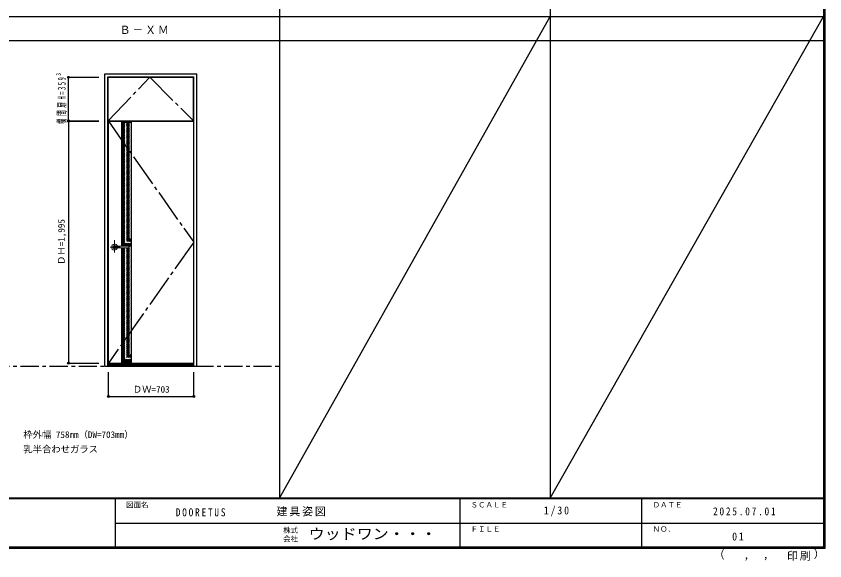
# Model space of a CAD drawing. Units: millimetres, scale not verified. Extents: x -6000 to 5700, y -4307 to 4260.
# Drawn here: x -966 to 5700, y -4307 to 186 of the extents above; entities that cross this region are included whole.
import ezdxf
from ezdxf.enums import TextEntityAlignment as Align

# ---------------------------------------------------------------- set-up
doc = ezdxf.new("R2010")
doc.units = ezdxf.units.MM
doc.header["$LTSCALE"] = 30
doc.header["$PDMODE"] = 32
doc.header["$PDSIZE"] = 15
for name, pattern in [('CHAIN1', [8, 5, -1, 1, -1]), ('CHAIN2', [12, 9, -1, 1, -1]), ('DASHED1', [1.8, 1.2, -0.6])]:
    doc.linetypes.add(name, pattern=pattern)
for name, color, linetype in [('0-1_通り芯', 7, 'CHAIN1'), ('0-2_扉', 3, 'Continuous'), ('0-3_仕上げ', 3, 'Continuous'), ('0-4_枠', 3, 'Continuous'), ('0-7', 7, 'CHAIN2'), ('0-A_文字', 7, 'Continuous'), ('0-B_寸法', 7, 'Continuous'), ('0-C_ハッチ', 4, 'DASHED1'), ('F-1_枠', 6, 'Continuous'), ('F-A_文字', 7, 'Continuous')]:
    doc.layers.add(name, color=color, linetype=linetype)
doc.layers.add('0-5_レバー', color=7, linetype='Continuous', lineweight=18)
doc.styles.add('ＭＳ ゴシック', font='')
doc.styles.get('ＭＳ ゴシック').set_extended_font_data('MS Gothic')

msp = doc.modelspace()

# ---------------------------------------------------------------- linework, layer by layer
at = {"layer": '0-1_通り芯'}
msp.add_line((-5490, -2701.25), (1204.8, -2701.25), dxfattribs=at)
at = {"layer": '0-2_扉'}
for p, q in [((-206.7, -318.25), (496.3, -318.25)), ((-206.7, -677.25), (-206.7, -318.25)), ((496.3, -677.25), (496.3, -318.25)), ((-206.7, -677.25), (496.3, -677.25)), ((-205.2, -681.25), (497.8, -681.25)), ((-205.2, -2676.25), (-205.2, -681.25)), ((497.8, -2676.25), (497.8, -681.25)), ((-205.2, -2676.25), (497.8, -2676.25))]:
    msp.add_line(p, q, dxfattribs=at)
at = {"layer": '0-3_仕上げ'}
for p, q in [((-95.2, -1711.75), (-95.2, -681.25)), ((-15.2, -2676.25), (-15.2, -681.25)), ((-95.2, -2676.25), (-95.2, -1725.75))]:
    msp.add_line(p, q, dxfattribs=at)
at = {"layer": '0-3_仕上げ', "color": 7}
for p, q in [((-95.2, -689.25), (-15.2, -689.25)), ((-95.2, -2668.25), (-15.2, -2668.25))]:
    msp.add_line(p, q, dxfattribs=at)
at = {"layer": '0-4_枠'}
for p, q in [((-234.2, -289.25), (523.8, -289.25)), ((-234.2, -2701.25), (-234.2, -289.25)), ((-210.2, -313.25), (499.8, -313.25)), ((-210.2, -2701.25), (-210.2, -313.25)), ((499.8, -2701.25), (499.8, -313.25)), ((523.8, -2701.25), (523.8, -289.25)), ((-234.2, -2701.25), (523.8, -2701.25)), ((-210.2, -2686.25), (499.8, -2686.25)), ((-210.2, -2689.25), (499.8, -2689.25))]:
    msp.add_line(p, q, dxfattribs=at)
at = {"layer": '0-5_レバー', "color": 4, "linetype": 'CHAIN1'}
for p, q in [((-154.7, -1662.29), (-154.7, -1762.14)), ((-107.9, -1718.75), (-190.92, -1718.75))]:
    msp.add_line(p, q, dxfattribs=at)
at = {"layer": '0-5_レバー'}
for q in [(-37.7, -1713.26), (-37.7, -1724.25)]:
    msp.add_line((-37.7, -1718.75), q, dxfattribs=at)
for points in [[(-144.74, -1711.76), (-145.51, -1710.97), (-147.48, -1709.6), (-149.73, -1708.59), (-152.16, -1707.96), (-154.7, -1707.75), (-157.24, -1707.96), (-159.68, -1708.59), (-161.92, -1709.6), (-163.89, -1710.97), (-165.51, -1712.64), (-166.71, -1714.54), (-167.45, -1716.6), (-167.7, -1718.75), (-167.45, -1720.9), (-166.71, -1722.96), (-165.51, -1724.86), (-163.89, -1726.53), (-161.92, -1727.9), (-159.68, -1728.91), (-157.24, -1729.54), (-154.7, -1729.75), (-152.16, -1729.54), (-149.73, -1728.91), (-147.48, -1727.9), (-145.51, -1726.53), (-144.75, -1725.74)], [(-39.2, -1711.75), (-48.93, -1711.75), (-59.11, -1711.75), (-68.71, -1711.75), (-77.7, -1711.75), (-86.11, -1711.75), (-93.92, -1711.75), (-100.74, -1711.75), (-107.04, -1711.75), (-112.81, -1711.75), (-118.05, -1711.75), (-122.84, -1711.75), (-127.5, -1711.75), (-131.7, -1711.75), (-135.45, -1711.75), (-137.45, -1711.75), (-139.3, -1711.75), (-141.31, -1711.76), (-143.72, -1711.76), (-145.21, -1711.76), (-146.75, -1711.76), (-148.27, -1711.76), (-149.37, -1711.76), (-149.83, -1711.76), (-149.83, -1711.77)], [(-149.68, -1725.74), (-149.55, -1725.74), (-149.11, -1725.74), (-148.39, -1725.74), (-147.37, -1725.74), (-146.11, -1725.74), (-144.76, -1725.74), (-141.9, -1725.74), (-138.92, -1725.75), (-135.9, -1725.75), (-132.86, -1725.75), (-129.79, -1725.75), (-126.71, -1725.75), (-122.71, -1725.75), (-118.3, -1725.75), (-113.33, -1725.75), (-107.8, -1725.75), (-101.71, -1725.75), (-95.06, -1725.75), (-87.85, -1725.75), (-79.26, -1725.75), (-70, -1725.75), (-60.07, -1725.75), (-49.45, -1725.75), (-39.2, -1725.75)], [(-39.2, -1711.75), (-48.28, -1711.75), (-48.68, -1711.75)]]:
    msp.add_lwpolyline(points, dxfattribs=at)
for centre, radius, start, end in [((-154.7, -1718.75), 24.55, 16.59952, 343.36736), ((-39.2, -1713.25), 1.5, 0.00847, 89.9163), ((-39.2, -1713.25), 1.5, 360, 90.17419), ((-39.2, -1724.25), 1.5, 270.16419, 0), ((-39.2, -1724.25), 1.5, 269.91059, 359.99153)]:
    msp.add_arc(centre, radius, start, end, dxfattribs=at)
at = {"layer": '0-7'}
for p, q in [((-206.7, -677.25), (134.8, -318.25)), ((134.8, -318.25), (496.3, -677.25))]:
    msp.add_line(p, q, dxfattribs=at)
msp.add_lwpolyline([(-205.2, -681.25), (497.8, -1678.75), (-205.2, -2676.25)], dxfattribs=at)
at = {"layer": '0-B_寸法', "color": 4}
for p, q in [((-534.2, -318.25), (-284.2, -318.25)), ((-534.2, -677.25), (-534.2, -318.25)), ((-534.2, -677.25), (-284.2, -677.25)), ((-534.2, -681.25), (-534.2, -2676.25)), ((-534.2, -681.25), (-284.2, -681.25)), ((-534.2, -2676.25), (-284.2, -2676.25)), ((-205.2, -2951.25), (-205.2, -2751.25))]:
    msp.add_line(p, q, dxfattribs=at)
msp.add_lwpolyline([(-205.2, -2951.25), (497.8, -2951.25), (497.8, -2751.25)], dxfattribs=at)
at = {"layer": '0-B_寸法'}
for p in [(-534.2, -318.25), (-534.2, -677.25), (-534.2, -681.25), (-534.2, -2676.25), (-205.2, -2951.25), (497.8, -2951.25)]:
    msp.add_point(p, dxfattribs=at)
at = {"layer": '0-C_ハッチ'}
for p, q in [((-95.2, -767.95), (-16.5, -689.25)), ((-95.2, -758.05), (-26.4, -689.25)), ((-95.2, -748.15), (-36.3, -689.25)), ((-95.2, -738.26), (-46.2, -689.25)), ((-95.2, -728.36), (-56.09, -689.25)), ((-95.2, -718.46), (-65.99, -689.25)), ((-95.2, -708.56), (-75.89, -689.25)), ((-95.2, -698.66), (-85.79, -689.25)), ((-95.2, -777.85), (-15.2, -697.85)), ((-95.2, -787.75), (-15.2, -707.75)), ((-95.2, -797.65), (-15.2, -717.65)), ((-95.2, -807.55), (-15.2, -727.55)), ((-95.2, -817.45), (-15.2, -737.45)), ((-95.2, -827.35), (-15.2, -747.35)), ((-95.2, -837.25), (-15.2, -757.25)), ((-95.2, -847.15), (-15.2, -767.15)), ((-95.2, -857.05), (-15.2, -777.05)), ((-95.2, -866.95), (-15.2, -786.95)), ((-95.2, -876.85), (-15.2, -796.85)), ((-95.2, -886.75), (-15.2, -806.75)), ((-95.2, -896.65), (-15.2, -816.65)), ((-95.2, -906.55), (-15.2, -826.55)), ((-95.2, -916.45), (-15.2, -836.45)), ((-95.2, -926.35), (-15.2, -846.35)), ((-95.2, -936.24), (-15.2, -856.24)), ((-95.2, -946.14), (-15.2, -866.14)), ((-95.2, -956.04), (-15.2, -876.04)), ((-95.2, -965.94), (-15.2, -885.94)), ((-95.2, -975.84), (-15.2, -895.84)), ((-95.2, -985.74), (-15.2, -905.74)), ((-95.2, -995.64), (-15.2, -915.64)), ((-95.2, -1005.54), (-15.2, -925.54)), ((-95.2, -1015.44), (-15.2, -935.44)), ((-95.2, -1025.34), (-15.2, -945.34)), ((-95.2, -1035.24), (-15.2, -955.24)), ((-95.2, -1045.14), (-15.2, -965.14)), ((-95.2, -1055.04), (-15.2, -975.04)), ((-95.2, -1064.94), (-15.2, -984.94)), ((-95.2, -1074.84), (-15.2, -994.84)), ((-95.2, -1084.74), (-15.2, -1004.74)), ((-95.2, -1094.64), (-15.2, -1014.64)), ((-95.2, -1104.54), (-15.2, -1024.54)), ((-95.2, -1114.44), (-15.2, -1034.44)), ((-95.2, -1124.34), (-15.2, -1044.34)), ((-95.2, -1134.23), (-15.2, -1054.23)), ((-95.2, -1144.13), (-15.2, -1064.13)), ((-95.2, -1154.03), (-15.2, -1074.03)), ((-95.2, -1163.93), (-15.2, -1083.93)), ((-95.2, -1173.83), (-15.2, -1093.83)), ((-95.2, -1183.73), (-15.2, -1103.73)), ((-95.2, -1193.63), (-15.2, -1113.63)), ((-95.2, -1203.53), (-15.2, -1123.53)), ((-95.2, -1213.43), (-15.2, -1133.43)), ((-95.2, -1223.33), (-15.2, -1143.33)), ((-95.2, -1233.23), (-15.2, -1153.23)), ((-95.2, -1243.13), (-15.2, -1163.13)), ((-95.2, -1253.03), (-15.2, -1173.03)), ((-95.2, -1262.93), (-15.2, -1182.93)), ((-95.2, -1272.83), (-15.2, -1192.83)), ((-95.2, -1282.73), (-15.2, -1202.73)), ((-95.2, -1292.63), (-15.2, -1212.63)), ((-95.2, -1302.53), (-15.2, -1222.53)), ((-95.2, -1312.43), (-15.2, -1232.43)), ((-95.2, -1322.33), (-15.2, -1242.33)), ((-95.2, -1332.22), (-15.2, -1252.22)), ((-95.2, -1342.12), (-15.2, -1262.12)), ((-95.2, -1352.02), (-15.2, -1272.02)), ((-95.2, -1361.92), (-15.2, -1281.92)), ((-95.2, -1371.82), (-15.2, -1291.82)), ((-95.2, -1381.72), (-15.2, -1301.72)), ((-95.2, -1391.62), (-15.2, -1311.62)), ((-95.2, -1401.52), (-15.2, -1321.52)), ((-95.2, -1411.42), (-15.2, -1331.42)), ((-95.2, -1421.32), (-15.2, -1341.32)), ((-95.2, -1431.22), (-15.2, -1351.22)), ((-95.2, -1441.12), (-15.2, -1361.12)), ((-95.2, -1451.02), (-15.2, -1371.02)), ((-95.2, -1460.92), (-15.2, -1380.92)), ((-95.2, -1470.82), (-15.2, -1390.82)), ((-95.2, -1480.72), (-15.2, -1400.72)), ((-95.2, -1490.62), (-15.2, -1410.62)), ((-95.2, -1500.52), (-15.2, -1420.52)), ((-95.2, -1510.42), (-15.2, -1430.42)), ((-95.2, -1520.32), (-15.2, -1440.32)), ((-95.2, -1530.21), (-15.2, -1450.21)), ((-95.2, -1540.11), (-15.2, -1460.11)), ((-95.2, -1550.01), (-15.2, -1470.01)), ((-95.2, -1559.91), (-15.2, -1479.91)), ((-95.2, -1569.81), (-15.2, -1489.81)), ((-95.2, -1579.71), (-15.2, -1499.71)), ((-95.2, -1589.61), (-15.2, -1509.61)), ((-95.2, -1599.51), (-15.2, -1519.51)), ((-95.2, -1609.41), (-15.2, -1529.41)), ((-95.2, -1619.31), (-15.2, -1539.31)), ((-95.2, -1629.21), (-15.2, -1549.21)), ((-95.2, -1639.11), (-15.2, -1559.11)), ((-95.2, -1649.01), (-15.2, -1569.01)), ((-95.2, -1658.91), (-15.2, -1578.91)), ((-95.2, -1668.81), (-15.2, -1588.81)), ((-95.2, -1678.71), (-15.2, -1598.71)), ((-95.2, -1688.61), (-15.2, -1608.61)), ((-95.2, -1698.51), (-15.2, -1618.51)), ((-95.2, -1708.41), (-15.2, -1628.41)), ((-88.65, -1711.75), (-15.2, -1638.31)), ((-78.75, -1711.75), (-15.2, -1648.2)), ((-68.78, -1711.68), (-15.2, -1658.1)), ((-95.2, -1787.6), (-15.2, -1707.6)), ((-95.2, -1797.5), (-15.2, -1717.5)), ((-95.2, -1728.2), (-92.74, -1725.75)), ((-95.2, -1738.1), (-82.84, -1725.75)), ((-95.2, -1748), (-72.95, -1725.75)), ((-95.2, -1757.9), (-63.05, -1725.75)), ((-95.2, -1767.8), (-53.15, -1725.75)), ((-95.2, -1777.7), (-43.25, -1725.75)), ((-95.2, -1807.4), (-15.2, -1727.4)), ((-58.95, -1711.75), (-15.2, -1668)), ((-48.99, -1711.69), (-15.2, -1677.9)), ((-39.18, -1711.78), (-15.2, -1687.8)), ((-37.7, -1720.2), (-15.2, -1697.7)), ((-95.2, -1817.3), (-15.2, -1737.3)), ((-95.2, -1827.2), (-15.2, -1747.2)), ((-95.2, -1837.1), (-15.2, -1757.1)), ((-95.2, -1847), (-15.2, -1767)), ((-95.2, -1856.9), (-15.2, -1776.9)), ((-95.2, -1866.8), (-15.2, -1786.8)), ((-95.2, -1876.7), (-15.2, -1796.7)), ((-95.2, -1886.6), (-15.2, -1806.6)), ((-95.2, -1896.5), (-15.2, -1816.5)), ((-95.2, -1906.4), (-15.2, -1826.4)), ((-95.2, -1916.29), (-15.2, -1836.29)), ((-95.2, -1926.19), (-15.2, -1846.19)), ((-95.2, -1936.09), (-15.2, -1856.09)), ((-95.2, -1945.99), (-15.2, -1865.99)), ((-95.2, -1955.89), (-15.2, -1875.89)), ((-95.2, -1965.79), (-15.2, -1885.79)), ((-95.2, -1975.69), (-15.2, -1895.69)), ((-95.2, -1985.59), (-15.2, -1905.59)), ((-95.2, -1995.49), (-15.2, -1915.49)), ((-95.2, -2005.39), (-15.2, -1925.39)), ((-95.2, -2015.29), (-15.2, -1935.29)), ((-95.2, -2025.19), (-15.2, -1945.19)), ((-95.2, -2035.09), (-15.2, -1955.09)), ((-95.2, -2044.99), (-15.2, -1964.99)), ((-95.2, -2054.89), (-15.2, -1974.89)), ((-95.2, -2064.79), (-15.2, -1984.79)), ((-95.2, -2074.69), (-15.2, -1994.69)), ((-95.2, -2084.59), (-15.2, -2004.59)), ((-95.2, -2094.49), (-15.2, -2014.49)), ((-95.2, -2104.39), (-15.2, -2024.39)), ((-95.2, -2114.28), (-15.2, -2034.28)), ((-95.2, -2124.18), (-15.2, -2044.18)), ((-95.2, -2134.08), (-15.2, -2054.08)), ((-95.2, -2143.98), (-15.2, -2063.98)), ((-95.2, -2153.88), (-15.2, -2073.88)), ((-95.2, -2163.78), (-15.2, -2083.78)), ((-95.2, -2173.68), (-15.2, -2093.68)), ((-95.2, -2183.58), (-15.2, -2103.58)), ((-95.2, -2193.48), (-15.2, -2113.48)), ((-95.2, -2203.38), (-15.2, -2123.38)), ((-95.2, -2213.28), (-15.2, -2133.28)), ((-95.2, -2223.18), (-15.2, -2143.18)), ((-95.2, -2233.08), (-15.2, -2153.08)), ((-95.2, -2242.98), (-15.2, -2162.98)), ((-95.2, -2252.88), (-15.2, -2172.88)), ((-95.2, -2262.78), (-15.2, -2182.78)), ((-95.2, -2272.68), (-15.2, -2192.68)), ((-95.2, -2282.58), (-15.2, -2202.58)), ((-95.2, -2292.48), (-15.2, -2212.48)), ((-95.2, -2302.38), (-15.2, -2222.38)), ((-95.2, -2312.27), (-15.2, -2232.27)), ((-95.2, -2322.17), (-15.2, -2242.17)), ((-95.2, -2332.07), (-15.2, -2252.07)), ((-95.2, -2341.97), (-15.2, -2261.97)), ((-95.2, -2351.87), (-15.2, -2271.87)), ((-95.2, -2361.77), (-15.2, -2281.77)), ((-95.2, -2371.67), (-15.2, -2291.67)), ((-95.2, -2381.57), (-15.2, -2301.57)), ((-95.2, -2391.47), (-15.2, -2311.47)), ((-95.2, -2401.37), (-15.2, -2321.37)), ((-95.2, -2411.27), (-15.2, -2331.27)), ((-95.2, -2421.17), (-15.2, -2341.17)), ((-95.2, -2431.07), (-15.2, -2351.07)), ((-95.2, -2440.97), (-15.2, -2360.97)), ((-95.2, -2450.87), (-15.2, -2370.87)), ((-95.2, -2460.77), (-15.2, -2380.77)), ((-95.2, -2470.67), (-15.2, -2390.67)), ((-95.2, -2480.57), (-15.2, -2400.57)), ((-95.2, -2490.47), (-15.2, -2410.47)), ((-95.2, -2500.37), (-15.2, -2420.37)), ((-95.2, -2510.26), (-15.2, -2430.26)), ((-95.2, -2520.16), (-15.2, -2440.16)), ((-95.2, -2530.06), (-15.2, -2450.06)), ((-95.2, -2539.96), (-15.2, -2459.96)), ((-95.2, -2549.86), (-15.2, -2469.86)), ((-95.2, -2559.76), (-15.2, -2479.76)), ((-95.2, -2569.66), (-15.2, -2489.66)), ((-95.2, -2579.56), (-15.2, -2499.56)), ((-95.2, -2589.46), (-15.2, -2509.46)), ((-95.2, -2599.36), (-15.2, -2519.36)), ((-95.2, -2609.26), (-15.2, -2529.26)), ((-95.2, -2619.16), (-15.2, -2539.16)), ((-95.2, -2629.06), (-15.2, -2549.06)), ((-95.2, -2638.96), (-15.2, -2558.96)), ((-95.2, -2648.86), (-15.2, -2568.86)), ((-95.2, -2658.76), (-15.2, -2578.76)), ((-94.79, -2668.25), (-15.2, -2588.66)), ((-84.89, -2668.25), (-15.2, -2598.56)), ((-74.99, -2668.25), (-15.2, -2608.46)), ((-65.1, -2668.25), (-15.2, -2618.36)), ((-55.2, -2668.25), (-15.2, -2628.25)), ((-45.3, -2668.25), (-15.2, -2638.15)), ((-35.4, -2668.25), (-15.2, -2648.05)), ((-25.5, -2668.25), (-15.2, -2657.95)), ((-15.6, -2668.25), (-15.2, -2667.85))]:
    msp.add_line(p, q, dxfattribs=at)
at = {"layer": 'F-1_枠'}
for p, q in [((1204.8, 4175), (1204.8, -3790)), ((3436.4, 4175), (3436.4, -3790)), ((5690, 4175), (5690, -4205)), ((5695, 4175), (5695, -4205)), ((5700, 4175), (5700, -4205)), ((-6000, 184.5), (5700, 184.5)), ((-6000, -15.5), (5700, -15.5)), ((5700, -3790), (-6000, -3790)), ((5700, -3795), (-6000, -3795)), ((-150, -3795), (-150, -4195)), ((2690, -3795), (2690, -4195)), ((4190, -3795), (4190, -4195)), ((-150, -3995), (5690, -3995.01)), ((5700, -4195), (-6000, -4195)), ((5700, -4200), (-6000, -4200)), ((5700, -4205), (-6000, -4205))]:
    msp.add_line(p, q, dxfattribs=at)
at = {"layer": 'F-A_文字'}
for p, q in [((1204.8, -3790), (3436.4, 184.5)), ((3436.4, -3790), (5690, 184.5))]:
    msp.add_line(p, q, dxfattribs=at)

# ---------------------------------------------------------------- texts
at = {"layer": '0-A_文字', "insert": (-113.5, 39.5), "char_height": 65.98, "attachment_point": 7, "style": 'ＭＳ ゴシック'}
msp.add_mtext('\\T1.17;Ｂ－ＸＭ', dxfattribs=at)
at = {"layer": '0-B_寸法', "style": 'ＭＳ ゴシック'}
msp.add_text('ＤＨ=1,995', height=54.99, rotation=90, dxfattribs=at).set_placement((-549.2, -1866.25), align=Align.BOTTOM_LEFT)
for s, p in [('ＤＷ=703', (-4.2, -2936.25)), ('枠外幅 758mm（DW=703mm）', (-906.8, -3310)), ('乳半合わせガラス', (-906.8, -3430))]:
    msp.add_text(s, height=54.99, dxfattribs=at).set_placement(p, align=Align.BOTTOM_LEFT)
at = {"layer": '0-B_寸法', "insert": (-549.2, -704), "char_height": 65.98, "attachment_point": 7, "rotation": 90, "style": 'ＭＳ ゴシック'}
msp.add_mtext('\\T1.46;\\W0.5;欄間扉H=359³', dxfattribs=at)
at = {"layer": 'F-A_文字', "style": 'ＭＳ ゴシック'}
for s, height, p in [('図面名', 43.99, (-60, -3880)), ('ＳＣＡＬＥ', 43.99, (2780, -3880)), ('ＤＡＴＥ', 43.99, (4280, -3880)), ('株式', 43.99, (1235, -4089)), ('ＦＩＬＥ', 43.99, (2780, -4080)), ('ＮＯ．', 43.99, (4280, -4080)), ('会社', 43.99, (1235, -4161)), ('（', 65.98, (4784.03, -4308.31)), ('）', 65.98, (5608.4, -4304.13)), (',', 65.98, (5031.28, -4308.31)), (',', 65.98, (5190.2, -4305.53))]:
    msp.add_text(s, height=height, dxfattribs=at).set_placement(p, align=Align.BOTTOM_LEFT)
at = {"layer": 'F-A_文字', "style": 'ＭＳ ゴシック', "width": 1.1}
msp.add_text('ウッドワン・・・', height=87.98, dxfattribs=at).set_placement((1445, -4155), align=Align.BOTTOM_LEFT)
at = {"layer": 'F-A_文字', "char_height": 65.98, "attachment_point": 7, "style": 'ＭＳ ゴシック'}
for s, insert in [('\\T1.17;建具姿図', (1180.42, -3940)), ('\\T1.38;\\W0.9;1/30', (3383.75, -3940)), ('\\T1.39;\\W0.85;DOORETUS', (350, -3940.79)), ('\\T1.39;\\W0.85;2025.07.01', (4778.75, -3932.5)), ('\\T1.36;\\W0.9;01', (4936.25, -4140)), ('\\T1.17;印刷', (5388.15, -4306.92))]:
    msp.add_mtext(s, dxfattribs=dict(at, insert=insert))

doc.saveas('drawing.dxf')
